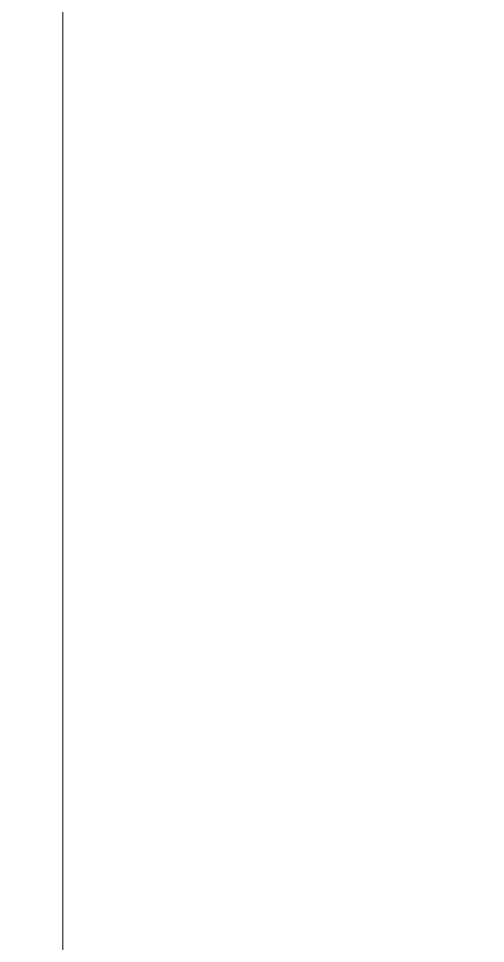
# Model space of a CAD drawing. Header units: millimetres. Extents: x -295047 to 29144, y -724756 to -246879.
# Drawn here: x -123199 to -122206, y -353805 to -351839 of the extents above; entities that cross this region are included whole.
import ezdxf
from ezdxf.enums import TextEntityAlignment as Align

# ---------------------------------------------------------------- set-up
doc = ezdxf.new("R2010")
doc.units = ezdxf.units.MM
doc.header["$MEASUREMENT"] = 0
doc.layers.get('Defpoints').update_dxf_attribs({"color": 1})
doc.layers.add('LC Net thay', color=7, linetype='Continuous', lineweight=25)
doc.layers.add('LC Text1', color=3, linetype='Continuous', lineweight=20)
doc.styles.add('Khungten', font='VHAVAN_1.TTF', dxfattribs={"width": 0.9, "height": 5000})
doc.styles.add('Title', font='VHBLACK_1.TTF', dxfattribs={"width": 0.8})

# ---------------------------------------------------------------- blocks, each defined once
blk = doc.blocks.new('lcdi KC')
at = {"layer": 'Defpoints', "lineweight": 0}
blk.add_lwpolyline([(-1200, -14850), (-1200, 14850), (40800, 14850), (40800, -14850)], close=True, dxfattribs=at)
at = {"color": 7, "style": 'Khungten', "width": 0.8}
for tag, p in [('REVISION', (39498.8, -10746.3)), ('NGAYHT', (39546.1, -11609.4))]:
    blk.add_attdef(tag, text='', height=200, dxfattribs=at).set_placement(p, align=Align.CENTER)
at = {"layer": 'LC Text1', "style": 'Title', "width": 1.485915}
for tag, p, p2 in [('TENBANVE1', (36912.7, -8885.8), (40339.1, -8885.8)), ('TENBANVE2', (36912.7, -9562.5), (40339.1, -9562.5))]:
    blk.add_attdef(tag, text='', height=250, dxfattribs=at).set_placement(p, p2, align=Align.FIT)
at = {"layer": 'LC Text1', "style": 'Title', "width": 0.7}
blk.add_attdef('SOBANVE', text='', height=250, dxfattribs=at).set_placement((39562, -13896.2), align=Align.CENTER)

msp = doc.modelspace()

# ---------------------------------------------------------------- block references
at = {"layer": 'LC Net thay'}
for p, xscale, yscale, zscale in [((-143504.2, -352030.3), 0.5000000000000013, 0.5000000000000013, 0.5000000000000013), ((-122144.2, -356485.3), 0.8, 0.8, 0.8)]:
    msp.add_blockref('lcdi KC', p, dxfattribs=dict(at, xscale=xscale, yscale=yscale, zscale=zscale))

doc.saveas('drawing.dxf')
